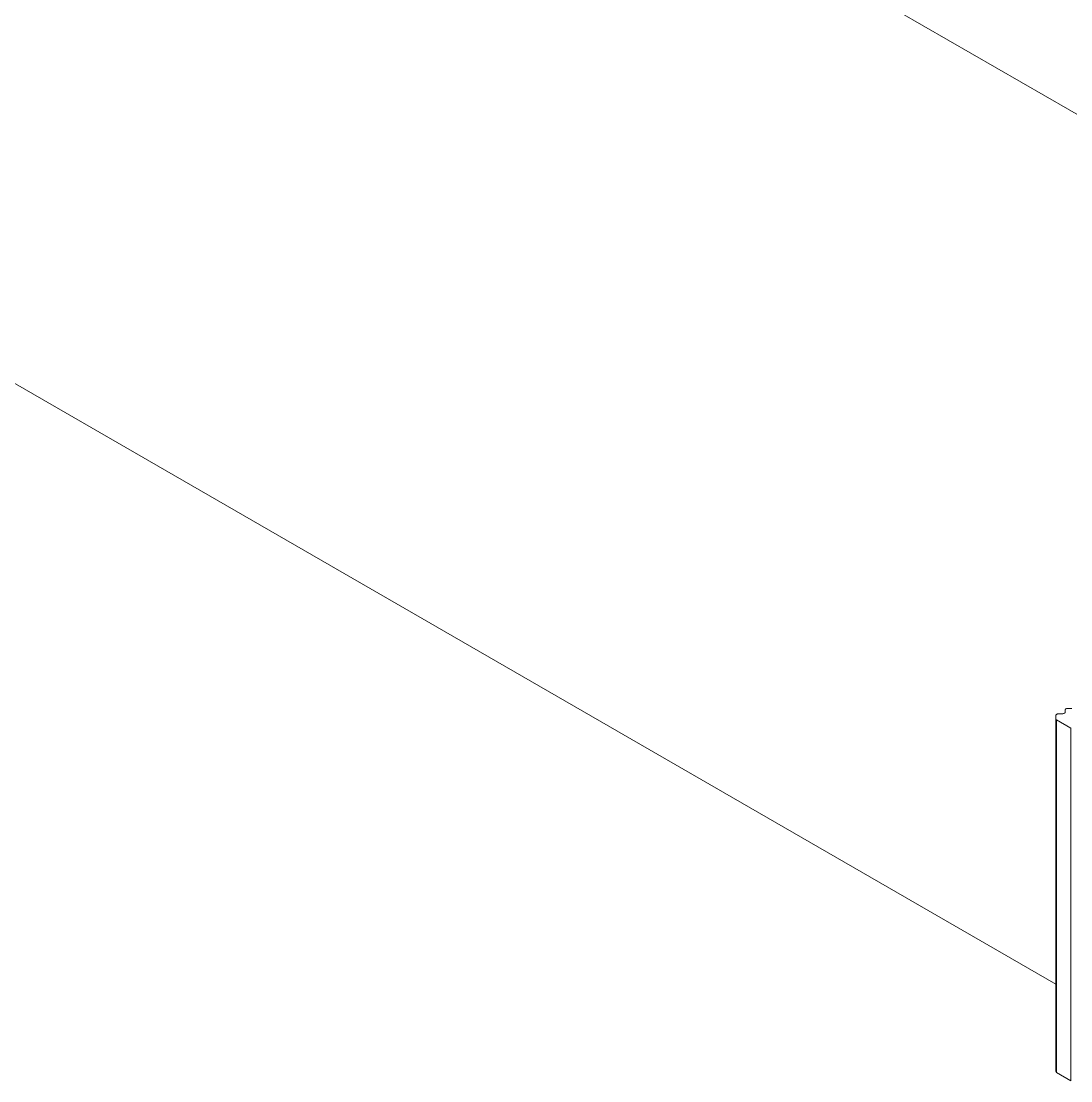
# Model space of a CAD drawing. Header units: millimetres. Extents: x 39 to 459, y 26 to 647.
# Drawn here: x 91.388 to 94.302, y 228.989 to 231.932 of the extents above; entities that cross this region are included whole.
import ezdxf

# ---------------------------------------------------------------- set-up
doc = ezdxf.new("R2010")
doc.units = ezdxf.units.MM
doc.layers.add('ANTET', color=7, linetype='Continuous')

# ---------------------------------------------------------------- blocks, each defined once
blk = doc.blocks.new('Griyaj Montajı')
at = {"color": 7, "linetype": 'Continuous', "lineweight": 15}
for p, q in [((11080.9452, 2121.2506), (11055.9518, 2135.679)), ((11073.0726, 2123.3457), (11077.2148, 2120.9545)), ((11077.2148, 2121.6913), (11077.2148, 2121.7011)), ((11077.2223, 2121.7055), (11077.2331, 2121.7055)), ((11077.2406, 2121.7098), (11077.2406, 2121.716)), ((11077.2481, 2121.7203), (11077.2588, 2121.7203)), ((11077.2148, 2121.6913), (11077.2148, 2120.7115)), ((11077.2563, 2121.6656), (11077.217, 2121.6883)), ((11077.217, 2121.6883), (11077.217, 2120.7084)), ((11077.2563, 2121.6656), (11077.2563, 2120.6858)), ((11077.2563, 2120.6858), (11077.217, 2120.7084))]:
    blk.add_line(p, q, dxfattribs=at)
at = {"color": 7, "linetype": 'Continuous', "lineweight": 15, "flags": 128}
for points in [[(11077.2148, 2121.7011), (11077.215, 2121.702), (11077.2154, 2121.7028), (11077.2161, 2121.7035), (11077.217, 2121.7042), (11077.2182, 2121.7047), (11077.2195, 2121.7051), (11077.2209, 2121.7054), (11077.2223, 2121.7055)], [(11077.2331, 2121.7055), (11077.2345, 2121.7055), (11077.236, 2121.7058), (11077.2373, 2121.7062), (11077.2384, 2121.7067), (11077.2393, 2121.7074), (11077.24, 2121.7081), (11077.2404, 2121.7089), (11077.2406, 2121.7098)], [(11077.2406, 2121.716), (11077.2407, 2121.7168), (11077.2412, 2121.7177), (11077.2418, 2121.7184), (11077.2428, 2121.7191), (11077.2439, 2121.7196), (11077.2452, 2121.72), (11077.2466, 2121.7202), (11077.2481, 2121.7203)]]:
    blk.add_lwpolyline(points, dxfattribs=at)
at = {"color": 7, "linetype": 'Continuous', "lineweight": 15}
for centre in [(11077.2186, 2121.6917), (11077.2186, 2120.7119)]:
    blk.add_arc(centre, 0.00378, 185.7135, 245.5871, dxfattribs=at)

msp = doc.modelspace()

# ---------------------------------------------------------------- block references
at = {"layer": 'ANTET', "color": 0}
msp.add_blockref('Griyaj Montajı', (-10982.9547, -1891.697), dxfattribs=at)

doc.saveas('drawing.dxf')
